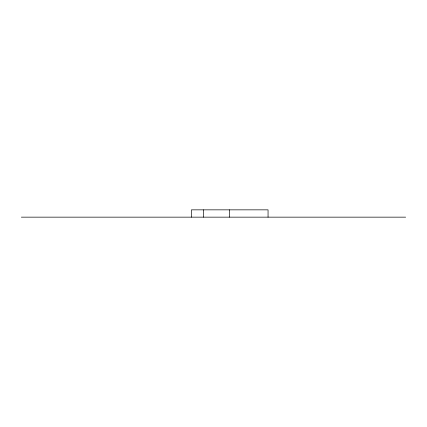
<?xml version="1.0" encoding="UTF-8"?>
<svg xmlns="http://www.w3.org/2000/svg" width="427" height="427" viewBox="0 0 427 427"><rect width="100%" height="100%" fill="white"/><g stroke="black" fill="none" stroke-linecap="round" stroke-linejoin="round"><path stroke-width="0.64" d="M21.35 217.151L405.65 217.151M268.055 217.151L268.055 209.849L191.419 209.849L191.419 217.151M229.416 209.849L229.416 217.151M203.407 209.849L203.407 217.151"/></g></svg>
